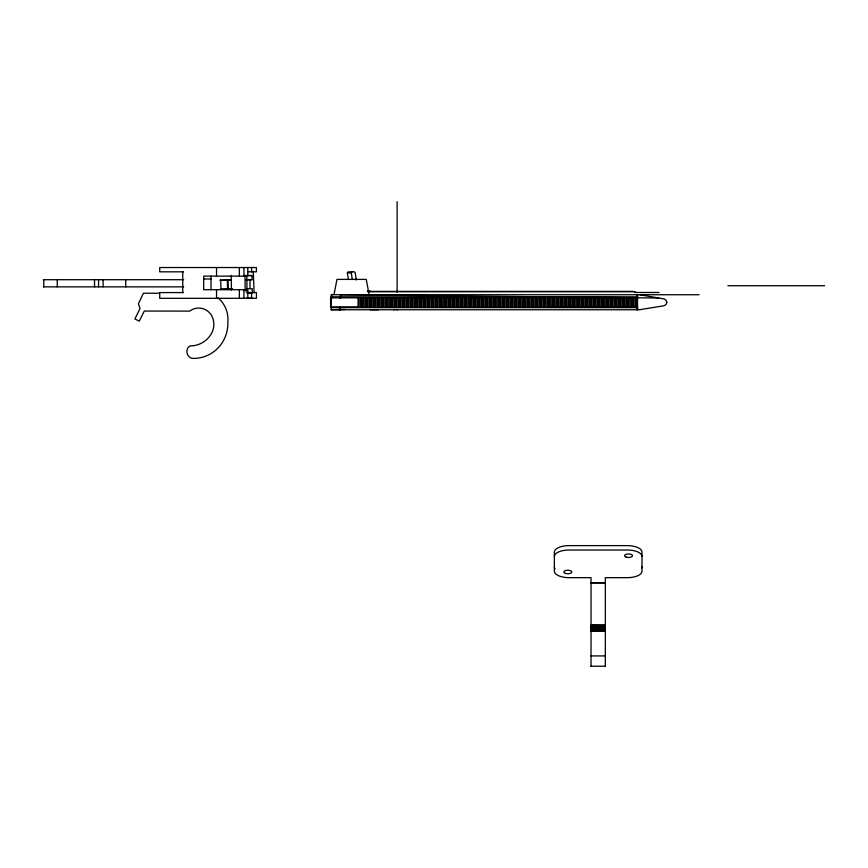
<?xml version="1.0" encoding="UTF-8"?>
<svg xmlns="http://www.w3.org/2000/svg" width="868" height="868" viewBox="0 0 868 868"><rect width="100%" height="100%" fill="white"/><g stroke="black" fill="none" stroke-linecap="round" stroke-linejoin="round"><path stroke-width="1.3" d="M666.798 302.357L666.136 304.397L664.215 305.72L639.532 309.746L331.131 309.757L331.283 307.63M334.05 294.426L336.968 279.398L366.263 279.398L369.041 294.426M348.285 278.65L347.341 272.877L348.155 271.825L354.448 271.825L355.262 272.877L356.227 280.006M352.191 278.65L351.247 272.877L352.061 271.825M253.076 298.288L246.61 298.115M247.109 279.735L245.904 279.811M220.103 280.266L231.224 279.876M232.548 289.001L220.222 289.294L232.396 288.86M340.777 309.453L338.542 309.757M345.193 309.442L331.131 309.757M230.204 280.082L220.19 280.288M246.718 275.677L252.024 275.557L252.089 279.68L246.436 279.8M246.989 292.863L252.306 292.744L252.23 288.697L246.566 288.588M637.6 296.823L636.862 296.823L636.862 294.719L637.6 294.719L637.6 296.823L331.131 296.834L331.131 294.729L699.076 294.729M338.108 307.63L331.131 307.63M658.682 298.006L340.581 294.729L340.213 297.832L339.583 297.832M246.425 279.572L252.089 279.68M331.131 296.834L331.359 306.849L330.599 306.849L330.599 297.832L331.283 297.832M370.235 309.746L378.339 309.757M330.599 297.832L359.168 297.822L359.168 306.849L330.599 306.849M394.3 309.757L393.844 309.757M397.294 309.757L396.828 309.757M183.506 271.825L159.723 271.825L159.723 267.528L256.418 267.528L256.418 271.825L248.248 271.825M347.341 272.877L351.247 272.877M203.676 278.986L211.011 278.986M43.4 279.702L183.647 279.702M727.905 285.713L824.6 285.713M43.4 286.852L183.647 286.852M368.195 291.388L633.358 291.388M367.544 291.724L634.975 291.724L635.647 292.473M183.506 292.581L159.723 292.581L159.723 298.31L256.418 298.31L256.418 292.581L246.512 292.581M634.725 292.473L659.051 292.473M159.517 293.221L143.394 293.221L138.424 303.8L140.019 308.607L134.876 318.968L139.271 321.149L144.283 311.048L189.669 311.102A14.908 14.908 0 0 1 212.193 316.69C218.747 331.467 204.859 346.18 190.168 345.887C184.255 348.871 186.913 358.788 193.521 358.419A33.96 33.96 0 0 0 217.542 348.469A35.241 35.241 0 0 0 227.828 322.05A28.373 28.373 0 0 0 218.172 297.952M360.643 297.822L363.334 297.822L363.334 306.849L361.706 306.849L360.643 306.849L360.643 297.822L361.706 297.832L361.706 306.849M364.81 297.822L367.479 297.822L367.479 306.849L365.884 306.849L364.81 306.849L364.81 297.822L365.884 297.832L365.884 306.849M368.954 297.822L371.634 297.822L371.634 306.849L370.039 306.849L368.954 306.849L368.954 297.822L370.039 297.822L370.039 306.849M373.099 297.822L375.79 297.822L375.79 306.838L374.184 306.849L373.099 306.838L373.099 297.822L374.184 297.822L374.184 306.849M377.265 297.822L379.956 297.822L379.956 306.838L378.329 306.849L377.265 306.838L377.265 297.822L378.329 297.822L378.329 306.849M381.432 297.822L384.101 297.822L384.101 306.838L382.506 306.849L381.432 306.838L381.432 297.822L382.506 297.822L382.506 306.849M385.576 297.822L388.256 297.822L388.256 306.838L386.661 306.849L385.576 306.838L385.576 297.822L386.661 297.822L386.661 306.849M389.721 297.822L392.412 297.822L392.412 306.838L390.806 306.849L389.721 306.838L389.721 297.822L390.806 297.822L390.806 306.849M393.888 297.822L396.557 297.822L396.557 306.838L394.951 306.849L393.888 306.838L393.888 297.822L394.951 297.822L394.951 306.849M398.043 297.822L400.723 297.822L400.723 306.838L399.106 306.849L398.043 306.838L398.043 297.822L399.106 297.822L399.106 306.849M402.199 297.822L404.879 297.822L404.879 306.838L403.284 306.838L402.199 306.838L402.199 297.822L403.284 297.822L403.284 306.838M406.343 297.822L409.023 297.822L409.023 306.838L407.428 306.838L406.343 306.838L406.343 297.822L407.428 297.822L407.428 306.838M410.499 297.822L413.179 297.822L413.179 306.838L411.573 306.838L410.499 306.838L410.499 297.822L411.573 297.822L411.573 306.838M414.665 297.822L417.345 297.822L417.345 306.838L415.729 306.838L414.665 306.838L414.665 297.822L415.729 297.822L415.729 306.838M418.821 297.822L421.501 297.822L421.501 306.838L419.906 306.838L418.821 306.838L418.821 297.822L419.906 297.822L419.906 306.838M422.966 297.822L425.645 297.822L425.645 306.838L424.051 306.838L422.966 306.838L422.966 297.822L424.051 297.822L424.051 306.838M427.121 297.822L429.801 297.822L429.801 306.838L428.195 306.838L427.121 306.838L427.121 297.822L428.195 297.822L428.195 306.838M431.287 297.822L433.967 297.822L433.967 306.838L432.351 306.838L431.287 306.838L431.287 297.822L432.351 297.822L432.351 306.838M435.443 297.822L438.123 297.822L438.123 306.838L436.528 306.838L435.443 306.838L435.443 297.822L436.528 297.822L436.528 306.838M439.588 297.822L442.268 297.822L442.268 306.838L440.673 306.838L439.588 306.838L439.588 297.822L440.673 297.822L440.673 306.838M443.743 297.822L446.423 297.822L446.423 306.838L444.817 306.838L443.743 306.838L443.743 297.822L444.817 297.822L444.817 306.838M447.91 297.822L450.579 297.822L450.579 306.838L448.973 306.838L447.91 306.838L447.91 297.822L448.973 297.822L448.973 306.838M452.054 297.822L454.745 297.822L454.745 306.838L453.118 306.838L452.054 306.838L452.054 297.822L453.118 297.822L453.118 306.838M456.21 297.822L458.89 297.822L458.89 306.838L457.295 306.838L456.21 306.838L456.21 297.822L457.295 297.822L457.295 306.838M460.365 297.822L463.035 297.822L463.035 306.838L461.44 306.838L460.365 306.838L460.365 297.822L461.44 297.822L461.44 306.838M464.51 297.822L467.19 297.822L467.201 306.838L465.595 306.838L464.51 306.838L464.51 297.822L465.595 297.822L465.595 306.838M468.677 297.822L471.367 297.822L471.367 306.838L469.74 306.838L468.677 306.838L468.677 297.822L469.74 297.822L469.74 306.838M472.832 297.822L475.512 297.822L475.512 306.838L473.917 306.838L472.832 306.838L472.832 297.822L473.917 297.822L473.917 306.838M476.988 297.822L479.657 297.822L479.657 306.838L478.062 306.838L476.988 306.838L476.988 297.822L478.062 297.822L478.062 306.838M481.132 297.822L483.812 297.822L483.823 306.838L482.217 306.838L481.132 306.838L481.132 297.822L482.217 297.822L482.217 306.838M485.299 297.822L487.99 297.822L487.99 306.838L486.362 306.838L485.299 306.838L485.299 297.822L486.362 297.822L486.362 306.838M490.539 297.822L492.134 297.822L492.134 306.838L490.539 306.838L489.454 306.838L489.454 297.822L490.539 297.822L490.539 306.838M494.684 297.822L496.279 297.822L496.279 306.838L494.684 306.838L493.61 306.838L493.61 297.822L494.684 297.822L494.684 306.838M498.84 297.822L500.435 297.822L500.435 306.838L498.84 306.838L497.755 306.838L497.755 297.822L498.84 297.822L498.84 306.838M502.984 297.822L504.59 297.822L504.59 306.838L502.984 306.838L501.921 306.838L501.921 297.822L502.984 297.822L502.984 306.838M507.129 297.822L508.756 297.822L508.756 306.838L507.129 306.838L506.066 306.838L506.066 297.822L507.129 297.822L507.129 306.838M511.306 297.822L512.901 297.822L512.901 306.838L511.306 306.838L510.232 306.838L510.232 297.822L511.306 297.822L511.306 306.838M515.451 297.822L517.057 297.822L517.057 306.838L515.462 306.838L514.377 306.838L514.377 297.822L515.451 297.822L515.462 306.838M519.606 297.822L521.212 297.822L521.212 306.838L519.606 306.838L518.521 306.838L518.521 297.822L519.606 297.822L519.606 306.838M523.751 297.822L525.379 297.822L525.379 306.838L523.751 306.838L522.688 306.838L522.688 297.822L523.751 297.822L523.751 306.838M527.928 297.822L529.523 297.822L529.523 306.838L527.928 306.838L526.854 306.838L526.854 297.822L527.928 297.822L527.928 306.838M532.073 297.822L533.668 297.822L533.668 306.838L532.084 306.838L530.999 306.838L530.999 297.822L532.073 297.822L532.084 306.838M536.229 297.822L537.834 297.822L537.834 306.838L535.144 306.838L535.144 297.822L536.229 297.822L536.229 306.838L535.144 306.838M539.31 297.822L542.001 297.822L542.001 306.838L539.31 306.838L539.31 297.822L540.373 297.822L540.373 306.838L539.31 306.838M544.551 297.822L546.146 297.822L546.146 306.838L544.551 306.838L543.476 306.838L543.476 297.822L544.551 297.822L544.551 306.838M548.695 297.822L550.29 297.822L550.29 306.838L547.621 306.838L547.621 297.822L548.695 297.822L548.695 306.838L547.621 306.838M552.851 297.822L552.851 306.838L551.766 306.838L551.766 297.822L554.457 297.822L554.457 306.838L553.393 306.838L553.393 297.822M556.996 297.822L556.996 306.838L555.932 306.838L555.932 297.822L558.601 297.822L558.601 306.838L557.538 306.838L557.538 297.822M561.14 297.822L561.14 306.838L560.088 306.838L560.077 297.822L562.768 297.822L562.768 306.838L561.683 306.838L561.683 297.822M565.318 297.822L565.318 306.838L564.243 306.838L564.243 297.822L566.913 297.822L566.913 306.838L565.838 306.838L565.838 297.822M568.388 297.822L569.473 297.822L569.473 306.838L568.388 306.838L568.388 297.822L571.079 297.822L571.079 306.838L570.016 306.838L570.016 297.822L571.079 297.822M572.533 297.822L573.618 297.822L573.618 306.838L572.533 306.838L572.533 297.822L575.224 297.822L575.224 306.838L574.16 306.838L574.16 297.822L575.224 297.822M576.699 297.822L577.762 297.822L577.762 306.838L576.699 306.838L576.699 297.822L579.39 297.822L579.39 306.838L578.305 306.838L578.305 297.822L579.39 297.822M580.866 297.822L581.94 297.822L581.94 306.838L580.866 306.838L580.866 297.822L583.535 297.822L583.535 306.838L582.461 306.838L582.461 297.822L583.535 297.822M585.01 297.822L586.095 297.822L586.095 306.838L585.01 306.838L585.01 297.822L587.69 297.822L587.69 306.838L586.605 306.838L586.605 297.822L587.69 297.822M589.155 297.822L590.24 297.822L590.24 306.838L589.155 306.838L589.155 297.822L591.846 297.822L591.846 306.838L590.783 306.838L590.783 297.822L591.846 297.822M593.321 297.822L594.385 297.822L594.385 306.838L593.321 306.838L593.321 297.822L596.012 297.822L596.012 306.838L594.927 306.838L594.927 297.822L596.012 297.822M597.488 297.822L598.562 297.822L598.562 306.838L597.488 306.838L597.488 297.822L600.157 297.822L600.157 306.838L599.083 306.838L599.083 297.822L600.157 297.822M601.632 297.822L602.717 297.822L602.717 306.838L601.632 306.838L601.632 297.822L604.312 297.822L604.312 306.838L603.227 306.838L603.227 297.822L604.312 297.822M605.777 297.822L606.862 297.822L606.862 306.838L605.777 306.838L605.777 297.822L608.468 297.822L608.468 306.838L607.405 306.838L607.405 297.822L608.468 297.822M609.944 297.822L611.007 297.822L611.007 306.838L609.944 306.838L609.944 297.822L612.613 297.822L612.613 306.838L611.549 306.838L611.549 297.822L612.613 297.822M614.099 297.822L615.162 297.822L615.162 306.838L614.099 306.838L614.099 297.822L616.779 297.822L616.779 306.838L615.705 306.838L615.694 297.822L616.779 297.822M618.255 297.822L619.34 297.822L619.34 306.838L618.255 306.838L618.255 297.822L620.935 297.822L620.935 306.838L619.85 306.838L619.85 297.822L620.935 297.822M622.399 297.822L623.484 297.822L623.484 306.838L622.399 306.838L622.399 297.822L625.09 297.822L625.09 306.838L624.027 306.838L624.027 297.822L625.09 297.822M626.555 297.822L627.629 297.822L627.629 306.838L626.555 306.838L626.555 297.822L629.235 297.822L629.235 306.838L628.172 306.838L628.172 297.822L629.235 297.822M630.721 297.822L631.785 297.822L631.785 306.838L630.721 306.838L630.721 297.822L633.401 297.822L633.401 306.838L632.316 306.838L632.316 297.822L633.401 297.822M634.877 297.822L635.962 297.822L635.962 306.838L634.877 306.838L634.877 297.822L637.557 297.822L637.557 306.838L636.472 306.838L636.472 297.822L637.557 297.822M542.001 297.822L540.916 297.822L540.916 306.838M339.92 306.849L340.072 309.757L340.581 307.283M551.766 306.838L554.457 306.838M555.932 306.838L558.601 306.838M560.088 306.838L562.768 306.838M564.243 306.838L566.913 306.838M568.388 306.838L571.079 306.838M572.533 306.838L575.224 306.838M576.699 306.838L579.39 306.838M580.866 306.838L583.535 306.838M585.01 306.838L587.69 306.838M589.155 306.838L591.846 306.838M593.321 306.838L596.012 306.838M597.488 306.838L600.157 306.838M601.632 306.838L604.312 306.838M605.777 306.838L608.468 306.838M609.944 306.838L612.613 306.838M614.099 306.838L616.779 306.838M618.255 306.838L620.935 306.838M622.399 306.838L625.09 306.838M626.555 306.838L629.235 306.838M630.721 306.838L633.401 306.838M634.877 306.838L637.557 306.838M337.977 307.63L637.6 307.619L637.6 309.746L636.862 309.746L636.862 307.619L637.6 307.619M591.021 582.678L605.332 582.678M591.021 582.96L605.332 582.96M605.332 625.199L591.021 625.199L605.332 625.351M591.021 625.535L605.332 625.535M591.021 625.785L605.332 625.785M591.021 626.099L605.332 626.099M591.021 626.49L605.332 626.49M591.021 626.924L605.332 626.924M591.021 627.423L605.332 627.423M591.021 627.965L605.332 627.965M591.021 628.562L605.332 628.562M591.021 629.181L605.332 629.181M591.021 629.842L605.332 629.842M591.021 630.526L605.332 630.526M591.021 631.21L605.332 631.21M591.021 655.926L605.332 655.926M591.021 666.223L605.332 666.223M246.273 279.691L247.098 279.724M252.024 275.557L246.794 275.33L247.054 292.462L252.306 292.744M370.799 291.388L367.717 290.639M639.532 294.719L664.248 298.961L666.168 300.274L666.798 302.357M253.261 271.304L254.129 292.755M331.088 297.832L331.359 306.849M249.941 279.561L250.071 288.577M244.971 275.145L245.21 290.954M231.224 275.601L231.441 290.096M228.089 279.963L228.23 288.979M227.362 280.006L227.503 289.011M220.787 280.234L220.928 289.239M605.332 666.342L605.332 577.654L627.445 577.654A14.539 6.467 0 0 0 641.984 571.198L641.984 552.091A14.539 6.467 0 0 0 627.445 545.625L568.909 545.625A14.539 6.467 0 0 0 554.37 552.091L554.37 571.198A14.539 6.467 0 0 0 568.909 577.654L591.021 577.654L591.021 666.342M549.216 297.822L549.216 306.838M545.061 297.822L545.061 306.838M536.771 297.822L536.771 306.838M532.594 297.822L532.594 306.838M528.438 297.822L528.438 306.838M524.294 297.822L524.294 306.838M520.149 297.822L520.149 306.838M515.993 297.822L515.993 306.838M511.816 297.822L511.816 306.838M507.671 297.822L507.671 306.838M503.527 297.822L503.527 306.838M499.371 297.822L499.371 306.838M495.194 297.822L495.194 306.838M491.049 297.822L491.049 306.838M486.905 297.822L486.905 306.838M482.749 297.822L482.749 306.838M478.572 297.822L478.572 306.838M474.427 297.822L474.427 306.838M470.282 297.822L470.282 306.838M466.127 297.822L466.127 306.838M461.95 297.822L461.95 306.838M457.805 297.822L457.805 306.838M453.66 297.822L453.66 306.838M449.505 297.822L449.505 306.838M445.36 297.822L445.36 306.838M441.183 297.822L441.183 306.838M437.038 297.822L437.038 306.838M432.882 297.822L432.882 306.838M428.738 297.822L428.738 306.838M424.56 297.822L424.56 306.838M420.416 297.822L420.416 306.838M416.26 297.822L416.26 306.838M412.116 297.822L412.116 306.838M407.938 297.822L407.938 306.838M403.794 297.822L403.794 306.838M399.638 297.822L399.649 306.838M397.121 201.658L397.121 292.104M395.493 297.822L395.493 306.849M391.349 297.822L391.349 306.849M387.171 297.822L387.171 306.849M383.016 297.822L383.027 306.849M378.871 297.822L378.871 306.849M374.726 297.822L374.726 306.849M370.549 297.822L370.549 306.849M366.404 297.832L366.404 306.849M362.249 297.832L362.249 306.849M358.104 297.832L358.104 306.849M340.581 294.729L340.581 297.887M331.706 294.729L331.684 298.483M251.568 267.528L251.568 271.825M251.568 292.581L251.568 298.31M247.792 267.528L247.792 276.122L203.676 276.122L203.676 289.717L247.792 289.717L247.792 298.31M243.941 267.528L243.941 276.122M243.941 289.717L243.941 298.31M239.362 267.528L239.362 276.122M239.362 289.717L239.362 298.31M216.544 267.528L216.544 276.122M216.544 289.717L216.544 298.31M211.011 276.122L211.011 289.717M182.736 271.825L182.736 292.581M125.762 279.702L125.762 286.852M103.108 279.702L103.108 286.852M98.572 279.702L98.572 286.852M94.525 279.702L94.525 286.852M57.255 279.702L57.255 286.852M43.769 279.702L43.769 286.852M554.37 556.486A14.539 6.467 0 0 1 568.909 550.019L627.445 550.019A14.539 6.467 0 0 1 641.984 556.486M555.075 568.8A14.539 6.467 0 0 1 554.37 566.804M641.984 566.804A14.539 6.467 0 0 1 641.81 567.813M565.404 573.379A3.971 1.769 0 0 0 571.752 572.196A3.971 1.769 0 0 0 566.272 570.341A3.971 1.769 0 0 0 565.404 573.379M626.132 557.115A3.971 1.769 0 0 0 632.49 555.932A3.971 1.769 0 0 0 627.011 554.077A3.971 1.769 0 0 0 626.132 557.115"/></g></svg>
